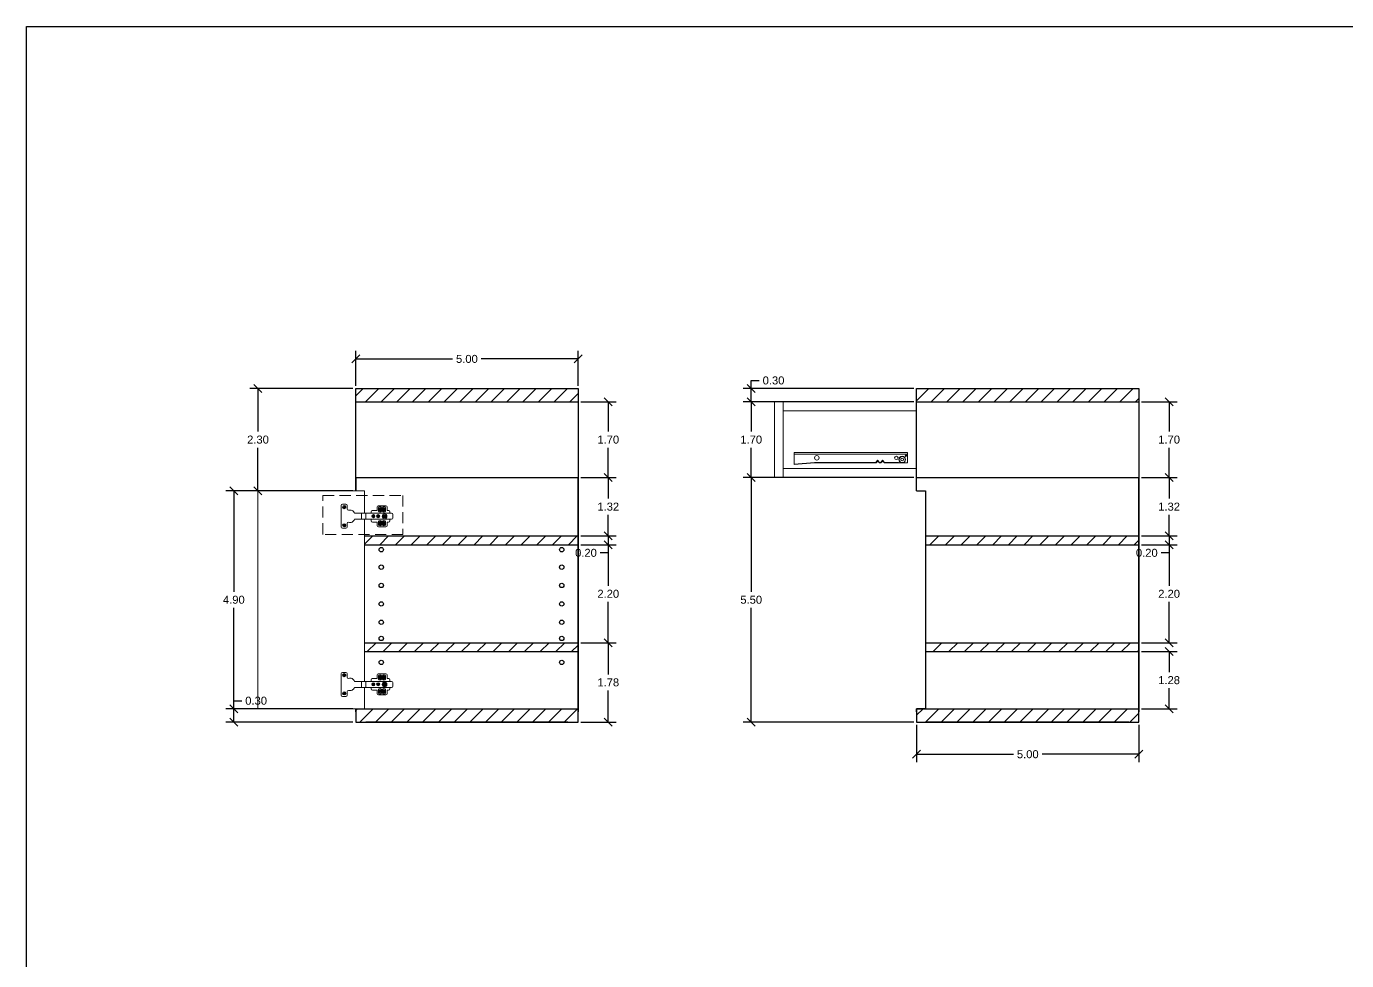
# Model space of a CAD drawing. Header units: centimetres. Extents: x -239 to 1959, y -161 to 626.
# Drawn here: x 239.75 to 269.45, y 604.99 to 625.99 of the extents above; entities that cross this region are included whole.
import ezdxf

# ---------------------------------------------------------------- set-up
doc = ezdxf.new("R2010")
doc.units = ezdxf.units.CM
doc.header["$MEASUREMENT"] = 0
doc.linetypes.add('HIDDEN', pattern=[0.375, 0.25, -0.125])
for name, color, linetype, lineweight in [('dettagli', 4, 'Continuous', 13), ('linee prospetti', 1, 'Continuous', 18), ('linee sezioni', 3, 'Continuous', 25), ('quote', 7, 'Continuous', 5), ('trame', 6, 'Continuous', 9)]:
    doc.layers.add(name, color=color, linetype=linetype, lineweight=lineweight)
doc.styles.get("Standard").update_dxf_attribs({"font": 'Arial.ttf'})
doc.dimstyles.new('quote', dxfattribs={"dimtxt": 0.18, "dimasz": 0.18, "dimexe": 0.18, "dimexo": 0.0625, "dimgap": 0.09, "dimtad": 0, "dimtih": 1, "dimtoh": 1, "dimzin": 0, "dimdsep": 46, "dimtxsty": 'Standard', "dimblk": 'OBLIQUE', "dimblk1": 'OBLIQUE', "dimblk2": 'OBLIQUE', "dimcen": 0.09, "dimadec": 0, "dimazin": 0, "dimtfac": 1, "dimtofl": 0, "dimtmove": 0, "dimatfit": 3, "dimldrblk": 'OBLIQUE', "dimfxl": 1, "dimtolj": 1, "dimtzin": 0, "dimarcsym": 0})
doc.dimstyles.get("Standard").update_dxf_attribs({"dimtxt": 0.18, "dimasz": 0.18, "dimexe": 0.18, "dimexo": 0.0625, "dimgap": 0.09, "dimtad": 0, "dimtih": 1, "dimtoh": 1, "dimdec": 4, "dimzin": 0, "dimdsep": 46, "dimtxsty": 'Standard', "dimcen": 0.09, "dimadec": 0, "dimazin": 0, "dimtfac": 1, "dimtdec": 4, "dimtofl": 0, "dimtmove": 0, "dimatfit": 3, "dimfxl": 1, "dimtolj": 1, "dimtzin": 0, "dimarcsym": 0})

# ---------------------------------------------------------------- blocks, each defined once
blk = doc.blocks.new('_Oblique')
at = {"color": 0, "linetype": 'ByBlock', "lineweight": -2}
blk.add_line((-0.5, -0.5), (0.5, 0.5), dxfattribs=at)
blk = doc.blocks.new('*D546')
at = {"color": 0, "lineweight": -2, "transparency": 16777216}
for p, q in [((244.901, 615.553), (244.24, 615.553)), ((244.42, 615.553), (244.42, 613.284)), ((244.42, 610.653), (244.42, 612.922)), ((244.901, 610.653), (244.24, 610.653))]:
    blk.add_line(p, q, dxfattribs=at)
at = {"layer": 'Defpoints', "color": 0, "transparency": 16777216}
for p in [(244.42, 615.553), (244.964, 615.553), (244.964, 610.653)]:
    blk.add_point(p, dxfattribs=at)
at = {"color": 0, "lineweight": -2, "transparency": 16777216, "xscale": 0.18, "yscale": 0.18, "zscale": 0.18}
for p, rotation in [((244.42, 615.553), 90), ((244.42, 610.653), 270)]:
    blk.add_blockref('_Oblique', p, dxfattribs=dict(at, rotation=rotation))
at = {"color": 0, "transparency": 16777216, "insert": (244.42, 613.103), "char_height": 0.18, "attachment_point": 5}
blk.add_mtext('\\A1;4.90', dxfattribs=at)
blk = doc.blocks.new('*D547')
at = {"color": 0, "lineweight": -2, "transparency": 16777216}
for p, q in [((247.101, 617.853), (244.784, 617.853)), ((244.964, 617.853), (244.964, 616.884)), ((244.964, 615.553), (244.964, 616.522)), ((247.101, 615.553), (244.784, 615.553))]:
    blk.add_line(p, q, dxfattribs=at)
at = {"layer": 'Defpoints', "color": 0, "transparency": 16777216}
for p in [(244.964, 617.853), (247.164, 617.853), (247.164, 615.553)]:
    blk.add_point(p, dxfattribs=at)
at = {"color": 0, "lineweight": -2, "transparency": 16777216, "xscale": 0.18, "yscale": 0.18, "zscale": 0.18}
for p, rotation in [((244.964, 617.853), 90), ((244.964, 615.553), 270)]:
    blk.add_blockref('_Oblique', p, dxfattribs=dict(at, rotation=rotation))
at = {"color": 0, "transparency": 16777216, "insert": (244.964, 616.703), "char_height": 0.18, "attachment_point": 5}
blk.add_mtext('\\A1;2.30', dxfattribs=at)
blk = doc.blocks.new('*D548')
at = {"color": 0, "lineweight": -2, "transparency": 16777216}
for p, q in [((247.101, 610.653), (244.24, 610.653)), ((244.42, 610.653), (244.42, 610.833)), ((244.42, 610.833), (244.6, 610.833)), ((244.42, 610.353), (244.42, 610.653)), ((247.101, 610.353), (244.24, 610.353))]:
    blk.add_line(p, q, dxfattribs=at)
at = {"layer": 'Defpoints', "color": 0, "transparency": 16777216}
for p in [(244.42, 610.653), (247.164, 610.653), (247.164, 610.353)]:
    blk.add_point(p, dxfattribs=at)
at = {"color": 0, "lineweight": -2, "transparency": 16777216, "xscale": 0.18, "yscale": 0.18, "zscale": 0.18}
for p, rotation in [((244.42, 610.653), 90), ((244.42, 610.353), 270)]:
    blk.add_blockref('_Oblique', p, dxfattribs=dict(at, rotation=rotation))
at = {"color": 0, "transparency": 16777216, "insert": (244.922, 610.833), "char_height": 0.18, "attachment_point": 5}
blk.add_mtext('\\A1;0.30', dxfattribs=at)
blk = doc.blocks.new('*D549')
at = {"color": 0, "lineweight": -2, "transparency": 16777216}
for p, q in [((247.164, 617.916), (247.164, 618.697)), ((252.164, 617.916), (252.164, 618.697)), ((247.164, 618.517), (249.341, 618.517)), ((252.164, 618.517), (249.986, 618.517))]:
    blk.add_line(p, q, dxfattribs=at)
at = {"layer": 'Defpoints', "color": 0, "transparency": 16777216}
for p in [(252.164, 618.517), (247.164, 617.853), (252.164, 617.853)]:
    blk.add_point(p, dxfattribs=at)
at = {"color": 0, "lineweight": -2, "transparency": 16777216, "xscale": 0.18, "yscale": 0.18, "zscale": 0.18, "rotation": 180}
blk.add_blockref('_Oblique', (247.164, 618.517), dxfattribs=at)
at = {"color": 0, "lineweight": -2, "transparency": 16777216, "xscale": 0.18, "yscale": 0.18, "zscale": 0.18}
blk.add_blockref('_Oblique', (252.164, 618.517), dxfattribs=at)
at = {"color": 0, "transparency": 16777216, "insert": (249.664, 618.517), "char_height": 0.18, "attachment_point": 5}
blk.add_mtext('\\A1;5.00', dxfattribs=at)
blk = doc.blocks.new('*D550')
at = {"color": 0, "lineweight": -2, "transparency": 16777216}
for p, q in [((252.226, 617.553), (253.024, 617.553)), ((252.844, 617.553), (252.844, 616.884)), ((252.844, 615.853), (252.844, 616.522)), ((252.226, 615.853), (253.024, 615.853))]:
    blk.add_line(p, q, dxfattribs=at)
at = {"layer": 'Defpoints', "color": 0, "transparency": 16777216}
for p in [(252.164, 617.553), (252.164, 615.853), (252.844, 615.853)]:
    blk.add_point(p, dxfattribs=at)
at = {"color": 0, "lineweight": -2, "transparency": 16777216, "xscale": 0.18, "yscale": 0.18, "zscale": 0.18}
for p, rotation in [((252.844, 617.553), 90), ((252.844, 615.853), 270)]:
    blk.add_blockref('_Oblique', p, dxfattribs=dict(at, rotation=rotation))
at = {"color": 0, "transparency": 16777216, "insert": (252.844, 616.703), "char_height": 0.18, "attachment_point": 5}
blk.add_mtext('\\A1;1.70', dxfattribs=at)
blk = doc.blocks.new('*D555')
at = {"color": 0, "lineweight": -2, "transparency": 16777216}
for p, q in [((264.843, 617.553), (265.641, 617.553)), ((265.461, 617.553), (265.461, 616.884)), ((265.461, 615.853), (265.461, 616.522)), ((264.843, 615.853), (265.641, 615.853))]:
    blk.add_line(p, q, dxfattribs=at)
at = {"layer": 'Defpoints', "color": 0, "transparency": 16777216}
for p in [(264.781, 617.553), (264.781, 615.853), (265.461, 615.853)]:
    blk.add_point(p, dxfattribs=at)
at = {"color": 0, "lineweight": -2, "transparency": 16777216, "xscale": 0.18, "yscale": 0.18, "zscale": 0.18}
for p, rotation in [((265.461, 617.553), 90), ((265.461, 615.853), 270)]:
    blk.add_blockref('_Oblique', p, dxfattribs=dict(at, rotation=rotation))
at = {"color": 0, "transparency": 16777216, "insert": (265.461, 616.703), "char_height": 0.18, "attachment_point": 5}
blk.add_mtext('\\A1;1.70', dxfattribs=at)
blk = doc.blocks.new('*D558')
at = {"color": 0, "lineweight": -2, "transparency": 16777216}
for p, q in [((264.843, 614.538), (265.641, 614.538)), ((265.461, 614.538), (265.461, 614.338)), ((264.843, 614.338), (265.641, 614.338)), ((265.461, 614.338), (265.461, 614.158)), ((265.461, 614.158), (265.281, 614.158))]:
    blk.add_line(p, q, dxfattribs=at)
at = {"layer": 'Defpoints', "color": 0, "transparency": 16777216}
for p in [(264.781, 614.538), (264.781, 614.338), (265.461, 614.338)]:
    blk.add_point(p, dxfattribs=at)
at = {"color": 0, "lineweight": -2, "transparency": 16777216, "xscale": 0.18, "yscale": 0.18, "zscale": 0.18}
for p, rotation in [((265.461, 614.538), 90), ((265.461, 614.338), 270)]:
    blk.add_blockref('_Oblique', p, dxfattribs=dict(at, rotation=rotation))
at = {"color": 0, "transparency": 16777216, "insert": (264.959, 614.158), "char_height": 0.18, "attachment_point": 5}
blk.add_mtext('\\A1;0.20', dxfattribs=at)
blk = doc.blocks.new('*D560')
at = {"color": 0, "lineweight": -2, "transparency": 16777216}
for p, q in [((259.781, 610.291), (259.781, 609.45)), ((264.781, 610.291), (264.781, 609.45)), ((259.781, 609.63), (261.959, 609.63)), ((264.781, 609.63), (262.603, 609.63))]:
    blk.add_line(p, q, dxfattribs=at)
at = {"layer": 'Defpoints', "color": 0, "transparency": 16777216}
for p in [(259.781, 610.353), (264.781, 610.353), (264.781, 609.63)]:
    blk.add_point(p, dxfattribs=at)
at = {"color": 0, "lineweight": -2, "transparency": 16777216, "xscale": 0.18, "yscale": 0.18, "zscale": 0.18, "rotation": 180}
blk.add_blockref('_Oblique', (259.781, 609.63), dxfattribs=at)
at = {"color": 0, "lineweight": -2, "transparency": 16777216, "xscale": 0.18, "yscale": 0.18, "zscale": 0.18}
blk.add_blockref('_Oblique', (264.781, 609.63), dxfattribs=at)
at = {"color": 0, "transparency": 16777216, "insert": (262.281, 609.63), "char_height": 0.18, "attachment_point": 5}
blk.add_mtext('\\A1;5.00', dxfattribs=at)
blk = doc.blocks.new('*D561')
at = {"color": 0, "lineweight": -2, "transparency": 16777216}
for p, q in [((259.718, 615.853), (255.88, 615.853)), ((256.06, 615.853), (256.06, 613.284)), ((256.06, 610.353), (256.06, 612.922)), ((259.718, 610.353), (255.88, 610.353))]:
    blk.add_line(p, q, dxfattribs=at)
at = {"layer": 'Defpoints', "color": 0, "transparency": 16777216}
for p in [(256.06, 615.853), (259.781, 615.853), (259.781, 610.353)]:
    blk.add_point(p, dxfattribs=at)
at = {"color": 0, "lineweight": -2, "transparency": 16777216, "xscale": 0.18, "yscale": 0.18, "zscale": 0.18}
for p, rotation in [((256.06, 615.853), 90), ((256.06, 610.353), 270)]:
    blk.add_blockref('_Oblique', p, dxfattribs=dict(at, rotation=rotation))
at = {"color": 0, "transparency": 16777216, "insert": (256.06, 613.103), "char_height": 0.18, "attachment_point": 5}
blk.add_mtext('\\A1;5.50', dxfattribs=at)
blk = doc.blocks.new('*D562')
at = {"color": 0, "lineweight": -2, "transparency": 16777216}
for p, q in [((256.518, 617.553), (255.88, 617.553)), ((256.06, 617.553), (256.06, 616.884)), ((256.06, 615.853), (256.06, 616.522)), ((256.518, 615.853), (255.88, 615.853))]:
    blk.add_line(p, q, dxfattribs=at)
at = {"layer": 'Defpoints', "color": 0, "transparency": 16777216}
for p in [(256.06, 617.553), (256.581, 617.553), (256.581, 615.853)]:
    blk.add_point(p, dxfattribs=at)
at = {"color": 0, "lineweight": -2, "transparency": 16777216, "xscale": 0.18, "yscale": 0.18, "zscale": 0.18}
for p, rotation in [((256.06, 617.553), 90), ((256.06, 615.853), 270)]:
    blk.add_blockref('_Oblique', p, dxfattribs=dict(at, rotation=rotation))
at = {"color": 0, "transparency": 16777216, "insert": (256.06, 616.703), "char_height": 0.18, "attachment_point": 5}
blk.add_mtext('\\A1;1.70', dxfattribs=at)
blk = doc.blocks.new('*D563')
at = {"color": 0, "lineweight": -2, "transparency": 16777216}
for p, q in [((259.718, 617.853), (255.88, 617.853)), ((256.06, 617.853), (256.06, 618.033)), ((256.06, 618.033), (256.24, 618.033)), ((256.06, 617.553), (256.06, 617.853)), ((259.718, 617.553), (255.88, 617.553))]:
    blk.add_line(p, q, dxfattribs=at)
at = {"layer": 'Defpoints', "color": 0, "transparency": 16777216}
for p in [(256.06, 617.853), (259.781, 617.853), (259.781, 617.553)]:
    blk.add_point(p, dxfattribs=at)
at = {"color": 0, "lineweight": -2, "transparency": 16777216, "xscale": 0.18, "yscale": 0.18, "zscale": 0.18}
for p, rotation in [((256.06, 617.853), 90), ((256.06, 617.553), 270)]:
    blk.add_blockref('_Oblique', p, dxfattribs=dict(at, rotation=rotation))
at = {"color": 0, "transparency": 16777216, "insert": (256.562, 618.033), "char_height": 0.18, "attachment_point": 5}
blk.add_mtext('\\A1;0.30', dxfattribs=at)
blk = doc.blocks.new('*D647')
at = {"layer": 'Defpoints', "color": 0, "transparency": 16777216}
for p in [(264.781, 615.853), (264.781, 614.538), (265.461, 614.538)]:
    blk.add_point(p, dxfattribs=at)
at = {"layer": 'quote', "color": 0, "lineweight": -2, "transparency": 16777216}
for p, q in [((264.843, 615.853), (265.641, 615.853)), ((265.461, 615.853), (265.461, 615.377)), ((265.461, 614.538), (265.461, 615.014)), ((264.843, 614.538), (265.641, 614.538))]:
    blk.add_line(p, q, dxfattribs=at)
at = {"layer": 'quote', "color": 0, "lineweight": -2, "transparency": 16777216, "xscale": 0.18, "yscale": 0.18, "zscale": 0.18}
for p, rotation in [((265.461, 615.853), 90), ((265.461, 614.538), 270)]:
    blk.add_blockref('_Oblique', p, dxfattribs=dict(at, rotation=rotation))
at = {"layer": 'quote', "color": 0, "transparency": 16777216, "insert": (265.461, 615.196), "char_height": 0.18, "attachment_point": 5}
blk.add_mtext('\\A1;1.32', dxfattribs=at)
blk = doc.blocks.new('*D648')
at = {"layer": 'Defpoints', "color": 0, "transparency": 16777216}
for p in [(264.781, 614.338), (264.781, 612.137), (265.461, 612.137)]:
    blk.add_point(p, dxfattribs=at)
at = {"layer": 'quote', "color": 0, "lineweight": -2, "transparency": 16777216}
for p, q in [((264.843, 614.338), (265.641, 614.338)), ((265.461, 614.338), (265.461, 613.419)), ((265.461, 612.137), (265.461, 613.056)), ((264.843, 612.137), (265.641, 612.137))]:
    blk.add_line(p, q, dxfattribs=at)
at = {"layer": 'quote', "color": 0, "lineweight": -2, "transparency": 16777216, "xscale": 0.18, "yscale": 0.18, "zscale": 0.18}
for p, rotation in [((265.461, 614.338), 90), ((265.461, 612.137), 270)]:
    blk.add_blockref('_Oblique', p, dxfattribs=dict(at, rotation=rotation))
at = {"layer": 'quote', "color": 0, "transparency": 16777216, "insert": (265.461, 613.237), "char_height": 0.18, "attachment_point": 5}
blk.add_mtext('\\A1;2.20', dxfattribs=at)
blk = doc.blocks.new('*D649')
at = {"layer": 'Defpoints', "color": 0, "transparency": 16777216}
for p in [(264.781, 611.937), (264.781, 610.653), (265.461, 610.653)]:
    blk.add_point(p, dxfattribs=at)
at = {"layer": 'quote', "color": 0, "lineweight": -2, "transparency": 16777216}
for p, q in [((264.843, 611.937), (265.641, 611.937)), ((265.461, 611.937), (265.461, 611.476)), ((265.461, 610.653), (265.461, 611.114)), ((264.843, 610.653), (265.641, 610.653))]:
    blk.add_line(p, q, dxfattribs=at)
at = {"layer": 'quote', "color": 0, "lineweight": -2, "transparency": 16777216, "xscale": 0.18, "yscale": 0.18, "zscale": 0.18}
for p, rotation in [((265.461, 611.937), 90), ((265.461, 610.653), 270)]:
    blk.add_blockref('_Oblique', p, dxfattribs=dict(at, rotation=rotation))
at = {"layer": 'quote', "color": 0, "transparency": 16777216, "insert": (265.461, 611.295), "char_height": 0.18, "attachment_point": 5}
blk.add_mtext('\\A1;1.28', dxfattribs=at)
blk = doc.blocks.new('*D650')
at = {"layer": 'Defpoints', "color": 0, "transparency": 16777216}
for p in [(252.164, 615.853), (252.164, 614.538), (252.844, 614.538)]:
    blk.add_point(p, dxfattribs=at)
at = {"layer": 'quote', "color": 0, "lineweight": -2, "transparency": 16777216}
for p, q in [((252.226, 615.853), (253.024, 615.853)), ((252.844, 615.853), (252.844, 615.377)), ((252.844, 614.538), (252.844, 615.014)), ((252.226, 614.538), (253.024, 614.538))]:
    blk.add_line(p, q, dxfattribs=at)
at = {"layer": 'quote', "color": 0, "lineweight": -2, "transparency": 16777216, "xscale": 0.18, "yscale": 0.18, "zscale": 0.18}
for p, rotation in [((252.844, 615.853), 90), ((252.844, 614.538), 270)]:
    blk.add_blockref('_Oblique', p, dxfattribs=dict(at, rotation=rotation))
at = {"layer": 'quote', "color": 0, "transparency": 16777216, "insert": (252.844, 615.196), "char_height": 0.18, "attachment_point": 5}
blk.add_mtext('\\A1;1.32', dxfattribs=at)
blk = doc.blocks.new('*D651')
at = {"layer": 'Defpoints', "color": 0, "transparency": 16777216}
for p in [(252.164, 614.538), (252.164, 614.338), (252.844, 614.338)]:
    blk.add_point(p, dxfattribs=at)
at = {"layer": 'quote', "color": 0, "lineweight": -2, "transparency": 16777216}
for p, q in [((252.226, 614.538), (253.024, 614.538)), ((252.844, 614.538), (252.844, 614.338)), ((252.226, 614.338), (253.024, 614.338)), ((252.844, 614.338), (252.844, 614.158)), ((252.844, 614.158), (252.664, 614.158))]:
    blk.add_line(p, q, dxfattribs=at)
at = {"layer": 'quote', "color": 0, "lineweight": -2, "transparency": 16777216, "xscale": 0.18, "yscale": 0.18, "zscale": 0.18}
for p, rotation in [((252.844, 614.538), 90), ((252.844, 614.338), 270)]:
    blk.add_blockref('_Oblique', p, dxfattribs=dict(at, rotation=rotation))
at = {"layer": 'quote', "color": 0, "transparency": 16777216, "insert": (252.342, 614.158), "char_height": 0.18, "attachment_point": 5}
blk.add_mtext('\\A1;0.20', dxfattribs=at)
blk = doc.blocks.new('*D652')
at = {"layer": 'Defpoints', "color": 0, "transparency": 16777216}
for p in [(252.164, 614.338), (252.164, 612.137), (252.844, 612.137)]:
    blk.add_point(p, dxfattribs=at)
at = {"layer": 'quote', "color": 0, "lineweight": -2, "transparency": 16777216}
for p, q in [((252.226, 614.338), (253.024, 614.338)), ((252.844, 614.338), (252.844, 613.419)), ((252.844, 612.137), (252.844, 613.056)), ((252.226, 612.137), (253.024, 612.137))]:
    blk.add_line(p, q, dxfattribs=at)
at = {"layer": 'quote', "color": 0, "lineweight": -2, "transparency": 16777216, "xscale": 0.18, "yscale": 0.18, "zscale": 0.18}
for p, rotation in [((252.844, 614.338), 90), ((252.844, 612.137), 270)]:
    blk.add_blockref('_Oblique', p, dxfattribs=dict(at, rotation=rotation))
at = {"layer": 'quote', "color": 0, "transparency": 16777216, "insert": (252.844, 613.237), "char_height": 0.18, "attachment_point": 5}
blk.add_mtext('\\A1;2.20', dxfattribs=at)
blk = doc.blocks.new('*D653')
at = {"layer": 'Defpoints', "color": 0, "transparency": 16777216}
for p in [(252.164, 612.137), (252.164, 610.353), (252.844, 610.353)]:
    blk.add_point(p, dxfattribs=at)
at = {"layer": 'quote', "color": 0, "lineweight": -2, "transparency": 16777216}
for p, q in [((252.226, 612.137), (253.024, 612.137)), ((252.844, 612.137), (252.844, 611.426)), ((252.844, 610.353), (252.844, 611.064)), ((252.226, 610.353), (253.024, 610.353))]:
    blk.add_line(p, q, dxfattribs=at)
at = {"layer": 'quote', "color": 0, "lineweight": -2, "transparency": 16777216, "xscale": 0.18, "yscale": 0.18, "zscale": 0.18}
for p, rotation in [((252.844, 612.137), 90), ((252.844, 610.353), 270)]:
    blk.add_blockref('_Oblique', p, dxfattribs=dict(at, rotation=rotation))
at = {"layer": 'quote', "color": 0, "transparency": 16777216, "insert": (252.844, 611.245), "char_height": 0.18, "attachment_point": 5}
blk.add_mtext('\\A1;1.78', dxfattribs=at)

msp = doc.modelspace()

# ---------------------------------------------------------------- hatches: boundary and pattern name
at = {"layer": 'trame'}
h = msp.add_hatch(dxfattribs=at)
h.set_pattern_fill('ANSI31', color=256, scale=2)
h.paths.add_polyline_path([(252.1635, 617.85322), (247.1635, 617.85322), (247.1635, 617.55322), (252.1635, 617.55322)])
h.paths.add_polyline_path([(252.1635, 610.65322), (247.1635, 610.65322), (247.1635, 610.58159), (247.1635, 610.35322), (252.1635, 610.35322)])
h.paths.add_polyline_path([(252.1635, 612.13673), (247.3635, 612.13673), (247.3635, 611.93673), (252.1635, 611.93673)])
h.paths.add_polyline_path([(252.1635, 614.53804), (247.3635, 614.53804), (247.3635, 614.33804), (252.1635, 614.33804)])
h = msp.add_hatch(dxfattribs=at)
h.set_pattern_fill('ANSI31', color=256, scale=2)
h.paths.add_polyline_path([(264.78071, 617.85322), (259.78071, 617.85322), (259.78071, 617.55322), (264.78071, 617.55322)])
h.paths.add_polyline_path([(264.78071, 614.53804), (259.98071, 614.53804), (259.98071, 614.33804), (264.78071, 614.33804)])
h.paths.add_polyline_path([(264.78071, 612.13673), (259.98071, 612.13673), (259.98071, 611.93673), (264.78071, 611.93673)])
h.paths.add_polyline_path([(264.78071, 610.65322), (259.78071, 610.65322), (259.78071, 610.58159), (259.78071, 610.35322), (264.78071, 610.35322)])

# ---------------------------------------------------------------- linework, layer by layer
at = {"color": 3}
msp.add_lwpolyline([(239.75398, 583.9922), (239.75398, 625.9922), (299.15398, 625.9922), (299.15398, 583.9922), (239.75398, 583.9922)], dxfattribs=at)
at = {"color": 0, "linetype": 'HIDDEN', "lineweight": 5}
msp.add_lwpolyline([(246.42447, 615.45044), (248.2245, 615.45044), (248.2245, 614.57416), (246.42447, 614.57416), (246.42447, 615.45044)], dxfattribs=at)
for points in [[(247.1635, 610.58159), (247.1635, 610.65322)], [(259.78071, 610.58159), (259.78071, 610.65322)], [(251.93496, 610.35322), (247.39205, 610.35322)], [(264.55217, 610.35322), (260.00925, 610.35322)]]:
    msp.add_lwpolyline(points)
at = {"layer": 'dettagli'}
for p, q in [((257.02722, 616.37741), (259.5773, 616.37741)), ((247.6782, 615.17108), (247.6782, 615.09784)), ((247.7412, 615.17108), (247.7412, 615.09784)), ((247.7658, 615.17108), (247.7658, 615.09784)), ((247.8288, 615.17108), (247.8288, 615.09784)), ((247.13658, 615.04759), (247.93236, 615.04759)), ((247.13658, 614.91259), (247.93236, 614.91259)), ((247.28978, 614.91259), (247.28978, 615.04759)), ((247.39122, 614.91259), (247.39122, 615.04759)), ((247.6782, 614.8626), (247.6782, 614.78936)), ((247.7412, 614.8626), (247.7412, 614.78936)), ((247.7658, 614.8626), (247.7658, 614.78936)), ((247.8288, 614.8626), (247.8288, 614.78936)), ((247.13658, 611.269), (247.93236, 611.269)), ((247.28978, 611.134), (247.28978, 611.269)), ((247.39122, 611.134), (247.39122, 611.269)), ((247.6782, 611.39249), (247.6782, 611.31924)), ((247.7412, 611.39249), (247.7412, 611.31924)), ((247.7658, 611.39249), (247.7658, 611.31924)), ((247.8288, 611.39249), (247.8288, 611.31924)), ((247.13658, 611.134), (247.93236, 611.134)), ((247.6782, 611.08401), (247.6782, 611.01077)), ((247.7412, 611.08401), (247.7412, 611.01077)), ((247.7658, 611.08401), (247.7658, 611.01077)), ((247.8288, 611.08401), (247.8288, 611.01077))]:
    msp.add_line(p, q, dxfattribs=at)
for points in [[(257.02722, 616.1433), (257.02722, 616.41195), (259.5773, 616.41195)], [(259.5773, 616.41195), (259.5773, 616.18138), (259.37516, 616.18138)], [(258.85975, 616.19138), (257.48392, 616.19138), (257.02722, 616.15191)], [(257.02722, 616.1433), (257.48392, 616.18138), (258.86779, 616.18138)], [(259.06063, 616.19138), (259.0159, 616.23793), (258.97226, 616.19138), (258.9492, 616.19138), (258.90442, 616.23793), (258.85975, 616.19138)], [(258.86779, 616.18138), (258.90442, 616.22072), (258.94443, 616.18138)], [(258.94443, 616.18138), (258.97952, 616.18138)], [(258.97226, 616.19138), (258.9492, 616.19138)], [(258.97952, 616.18138), (259.01615, 616.22072), (259.05615, 616.18138)], [(259.05615, 616.18138), (259.37516, 616.18138), (259.37516, 616.19138)], [(259.37516, 616.19138), (259.06063, 616.19138)], [(246.83436, 615.22309), (246.83436, 614.73709)], [(246.94233, 615.25009), (246.86139, 615.25009)], [(246.86772, 615.18338), (246.89921, 615.18338), (246.89921, 615.15146)], [(246.89921, 615.22295), (246.89921, 615.19238), (246.86789, 615.19238)], [(246.93914, 615.19238), (246.90821, 615.19238), (246.90821, 615.2229)], [(246.90821, 615.15151), (246.90821, 615.18338), (246.93931, 615.18338)], [(246.96936, 615.1423), (246.96936, 615.22309)], [(247.53592, 615.11059), (247.64436, 615.11059), (247.64436, 615.19162)], [(247.67084, 615.21859), (247.84241, 615.21859)], [(247.67369, 615.12889), (247.70518, 615.12889), (247.70518, 615.09698)], [(247.70518, 615.16846), (247.70518, 615.13789), (247.67386, 615.13789)], [(247.74511, 615.13789), (247.71418, 615.13789), (247.71418, 615.16841)], [(247.71418, 615.09703), (247.71418, 615.12889), (247.74528, 615.12889)], [(247.7622, 615.12889), (247.79369, 615.12889), (247.79369, 615.09698)], [(247.79369, 615.16846), (247.79369, 615.13789), (247.76237, 615.13789)], [(247.83362, 615.13789), (247.80269, 615.13789), (247.80269, 615.16841)], [(247.80269, 615.09703), (247.80269, 615.12889), (247.83379, 615.12889)], [(247.86936, 615.19293), (247.86936, 615.11059), (247.90542, 615.11059)], [(246.89921, 614.81346), (246.89921, 614.78289), (246.86789, 614.78289)], [(246.93914, 614.78289), (246.90821, 614.78289), (246.90821, 614.81341)], [(246.96936, 614.73709), (246.96941, 614.81809)], [(247.50936, 615.04759), (247.50936, 615.08362)], [(247.50936, 614.91259), (247.50936, 614.87689)], [(247.52436, 614.97805), (247.55586, 614.97805), (247.55586, 614.94614)], [(247.55586, 615.01763), (247.55586, 614.98705), (247.52453, 614.98705)], [(247.53741, 614.84959), (247.64436, 614.84959), (247.64436, 614.76883)], [(247.59579, 614.98705), (247.56486, 614.98705), (247.56486, 615.01758)], [(247.56486, 614.94619), (247.56486, 614.97805), (247.59596, 614.97805)], [(247.63243, 614.97805), (247.66392, 614.97805), (247.66392, 614.94614)], [(247.66392, 615.01763), (247.66392, 614.98705), (247.6326, 614.98705)], [(247.70385, 614.98705), (247.67292, 614.98705), (247.67292, 615.01758)], [(247.67292, 614.94619), (247.67292, 614.97805), (247.70402, 614.97805)], [(247.67493, 614.82071), (247.70642, 614.82071), (247.70642, 614.78879)], [(247.70642, 614.86028), (247.70642, 614.82971), (247.6751, 614.82971)], [(247.74635, 614.82971), (247.71542, 614.82971), (247.71542, 614.86023)], [(247.71542, 614.78884), (247.71542, 614.82071), (247.74652, 614.82071)], [(247.7622, 614.82071), (247.79369, 614.82071), (247.79369, 614.78879)], [(247.79369, 614.86028), (247.79369, 614.82971), (247.76237, 614.82971)], [(247.77686, 614.9743), (247.80835, 614.9743), (247.80835, 614.94239)], [(247.80835, 615.01387), (247.80835, 614.9833), (247.77703, 614.9833)], [(247.83362, 614.82971), (247.80269, 614.82971), (247.80269, 614.86023)], [(247.80269, 614.78884), (247.80269, 614.82071), (247.83379, 614.82071)], [(247.84828, 614.9833), (247.81735, 614.9833), (247.81735, 615.01383)], [(247.81735, 614.94244), (247.81735, 614.9743), (247.84845, 614.9743)], [(247.86936, 614.76858), (247.86936, 614.84959), (247.90326, 614.84959)], [(247.93236, 615.08504), (247.93236, 615.04759), (247.96835, 615.04759)], [(247.96849, 614.91259), (247.93236, 614.91259), (247.93236, 614.87671)], [(247.99536, 615.02109), (247.99536, 614.93743)], [(246.86139, 614.71009), (246.94233, 614.71009)], [(246.86772, 614.77389), (246.89921, 614.77389), (246.89921, 614.74198)], [(246.90821, 614.74203), (246.90821, 614.77389), (246.93931, 614.77389)], [(247.67218, 614.74159), (247.84264, 614.74159)], [(246.83436, 611.4445), (246.83436, 610.9585)], [(246.94233, 611.4715), (246.86139, 611.4715)], [(246.86772, 611.40478), (246.89921, 611.40478), (246.89921, 611.37287)], [(246.89921, 611.44435), (246.89921, 611.41378), (246.86789, 611.41378)], [(246.93914, 611.41378), (246.90821, 611.41378), (246.90821, 611.4443)], [(246.90821, 611.37292), (246.90821, 611.40478), (246.93931, 611.40478)], [(246.96936, 611.3637), (246.96936, 611.4445)], [(247.50936, 611.269), (247.50936, 611.30502)], [(247.55586, 611.23903), (247.55586, 611.20846), (247.52453, 611.20846)], [(247.53592, 611.332), (247.64436, 611.332), (247.64436, 611.41303)], [(247.59579, 611.20846), (247.56486, 611.20846), (247.56486, 611.23898)], [(247.66392, 611.23903), (247.66392, 611.20846), (247.6326, 611.20846)], [(247.67084, 611.44), (247.84241, 611.44)], [(247.70385, 611.20846), (247.67292, 611.20846), (247.67292, 611.23898)], [(247.67369, 611.3503), (247.70518, 611.3503), (247.70518, 611.31838)], [(247.70518, 611.38987), (247.70518, 611.3593), (247.67386, 611.3593)], [(247.74511, 611.3593), (247.71418, 611.3593), (247.71418, 611.38982)], [(247.71418, 611.31843), (247.71418, 611.3503), (247.74528, 611.3503)], [(247.7622, 611.3503), (247.79369, 611.3503), (247.79369, 611.31838)], [(247.79369, 611.38987), (247.79369, 611.3593), (247.76237, 611.3593)], [(247.80835, 611.23528), (247.80835, 611.20471), (247.77703, 611.20471)], [(247.83362, 611.3593), (247.80269, 611.3593), (247.80269, 611.38982)], [(247.80269, 611.31843), (247.80269, 611.3503), (247.83379, 611.3503)], [(247.84828, 611.20471), (247.81735, 611.20471), (247.81735, 611.23523)], [(247.86936, 611.41434), (247.86936, 611.332), (247.90542, 611.332)], [(247.93236, 611.30644), (247.93236, 611.269), (247.96835, 611.269)], [(247.99536, 611.2425), (247.99536, 611.15883)], [(246.86139, 610.9315), (246.94233, 610.9315)], [(246.86772, 610.9953), (246.89921, 610.9953), (246.89921, 610.96339)], [(246.89921, 611.03487), (246.89921, 611.0043), (246.86789, 611.0043)], [(246.93914, 611.0043), (246.90821, 611.0043), (246.90821, 611.03482)], [(246.90821, 610.96344), (246.90821, 610.9953), (246.93931, 610.9953)], [(246.96936, 610.9585), (246.96941, 611.0395)], [(247.50936, 611.134), (247.50936, 611.0983)], [(247.52436, 611.19946), (247.55586, 611.19946), (247.55586, 611.16755)], [(247.53741, 611.071), (247.64436, 611.071), (247.64436, 610.99023)], [(247.56486, 611.1676), (247.56486, 611.19946), (247.59596, 611.19946)], [(247.63243, 611.19946), (247.66392, 611.19946), (247.66392, 611.16755)], [(247.67218, 610.963), (247.84264, 610.963)], [(247.67292, 611.1676), (247.67292, 611.19946), (247.70402, 611.19946)], [(247.67493, 611.04211), (247.70642, 611.04211), (247.70642, 611.0102)], [(247.70642, 611.08168), (247.70642, 611.05111), (247.6751, 611.05111)], [(247.74635, 611.05111), (247.71542, 611.05111), (247.71542, 611.08163)], [(247.71542, 611.01025), (247.71542, 611.04211), (247.74652, 611.04211)], [(247.7622, 611.04211), (247.79369, 611.04211), (247.79369, 611.0102)], [(247.79369, 611.08168), (247.79369, 611.05111), (247.76237, 611.05111)], [(247.77686, 611.19571), (247.80835, 611.19571), (247.80835, 611.1638)], [(247.83362, 611.05111), (247.80269, 611.05111), (247.80269, 611.08163)], [(247.80269, 611.01025), (247.80269, 611.04211), (247.83379, 611.04211)], [(247.81735, 611.16385), (247.81735, 611.19571), (247.84845, 611.19571)], [(247.86936, 610.98999), (247.86936, 611.071), (247.90326, 611.071)], [(247.96849, 611.134), (247.93236, 611.134), (247.93236, 611.09811)]]:
    msp.add_lwpolyline(points, dxfattribs=at)
for centre, radius in [((257.53652, 616.29327), 0.05), ((259.32528, 616.2912), 0.03831), ((259.45681, 616.255), 0.07494), ((259.45681, 616.255), 0.06851), ((259.45681, 616.255), 0.02949), ((259.5396, 616.34113), 0.01421), ((246.90352, 615.18721), 0.036), ((247.70948, 615.13272), 0.036), ((247.79799, 615.13272), 0.036), ((246.90352, 614.77772), 0.036), ((247.56016, 614.98188), 0.036), ((247.66822, 614.98188), 0.036), ((247.71073, 614.82453), 0.036), ((247.81189, 614.9789), 0.0533), ((247.79799, 614.82453), 0.036), ((247.81266, 614.97813), 0.036), ((246.90352, 611.40861), 0.036), ((247.56016, 611.20329), 0.036), ((247.66822, 611.20329), 0.036), ((247.70948, 611.35413), 0.036), ((247.81189, 611.20031), 0.0533), ((247.79799, 611.35413), 0.036), ((247.81266, 611.19954), 0.036), ((246.90352, 610.99913), 0.036), ((247.71073, 611.04594), 0.036), ((247.79799, 611.04594), 0.036)]:
    msp.add_circle(centre, radius, dxfattribs=at)
for centre, radius, start, end in [((246.86243, 615.22203), 0.02809, 87.889043, 177.819915), ((246.94129, 615.22203), 0.02809, 2.180085, 92.110957), ((246.99743, 615.14336), 0.02809, 182.180085, 272.110957), ((247.03421, 615.01349), 0.1079, 18.42557, 109.349842), ((247.53743, 615.08255), 0.02809, 87.889043, 177.819915), ((247.67243, 615.19055), 0.02809, 87.889043, 177.819915), ((247.7097, 615.16471), 0.03214, 11.440019, 168.559981), ((247.7097, 615.10421), 0.03214, 191.440019, 348.559981), ((247.7973, 615.16471), 0.03214, 11.440019, 168.559981), ((247.7973, 615.10421), 0.03214, 191.440019, 348.559981), ((247.84137, 615.19053), 0.02809, 2.180085, 92.110957), ((247.90438, 615.08253), 0.02809, 2.180085, 92.110957), ((246.99747, 614.81703), 0.02809, 87.889043, 177.819915), ((247.03421, 614.9467), 0.1079, 250.650158, 341.57443), ((247.53793, 614.87819), 0.0286, 182.607762, 271.056059), ((247.7097, 614.85623), 0.03214, 11.440019, 168.559981), ((247.7973, 614.85623), 0.03214, 11.440019, 168.559981), ((247.90429, 614.87777), 0.02809, 267.889043, 357.819915), ((247.96731, 615.01953), 0.02809, 2.180085, 92.110957), ((247.96746, 614.94066), 0.02809, 267.889043, 357.819915), ((246.86243, 614.73816), 0.02809, 182.180085, 272.110957), ((246.94129, 614.73816), 0.02809, 267.889043, 357.819915), ((247.67282, 614.77008), 0.02849, 182.515736, 271.283012), ((247.7097, 614.79574), 0.03214, 191.440019, 348.559981), ((247.7973, 614.79574), 0.03214, 191.440019, 348.559981), ((247.84129, 614.76965), 0.02809, 267.889043, 357.819915), ((246.86243, 611.44343), 0.02809, 87.889043, 177.819915), ((246.94129, 611.44343), 0.02809, 2.180085, 92.110957), ((246.99743, 611.36477), 0.02809, 182.180085, 272.110957), ((247.03421, 611.2349), 0.1079, 18.42557, 109.349842), ((247.53743, 611.30395), 0.02809, 87.889043, 177.819915), ((247.67243, 611.41196), 0.02809, 87.889043, 177.819915), ((247.7097, 611.38611), 0.03214, 11.440019, 168.559981), ((247.7097, 611.32562), 0.03214, 191.440019, 348.559981), ((247.7973, 611.38611), 0.03214, 11.440019, 168.559981), ((247.7973, 611.32562), 0.03214, 191.440019, 348.559981), ((247.84137, 611.41193), 0.02809, 2.180085, 92.110957), ((247.90438, 611.30393), 0.02809, 2.180085, 92.110957), ((247.96731, 611.24093), 0.02809, 2.180085, 92.110957), ((246.86243, 610.95957), 0.02809, 182.180085, 272.110957), ((246.94129, 610.95957), 0.02809, 267.889043, 357.819915), ((246.99747, 611.03843), 0.02809, 87.889043, 177.819915), ((247.03421, 611.1681), 0.1079, 250.650158, 341.57443), ((247.53793, 611.0996), 0.0286, 182.607762, 271.056059), ((247.67282, 610.99148), 0.02849, 182.515736, 271.283012), ((247.7097, 611.07764), 0.03214, 11.440019, 168.559981), ((247.7097, 611.01714), 0.03214, 191.440019, 348.559981), ((247.7973, 611.07764), 0.03214, 11.440019, 168.559981), ((247.7973, 611.01714), 0.03214, 191.440019, 348.559981), ((247.84129, 610.99106), 0.02809, 267.889043, 357.819915), ((247.90429, 611.09918), 0.02809, 267.889043, 357.819915), ((247.96746, 611.16207), 0.02809, 267.889043, 357.819915)]:
    msp.add_arc(centre, radius, start, end, dxfattribs=at)
at = {"layer": 'linee prospetti'}
for points in [[(256.78071, 617.35322), (256.78071, 617.55322), (256.58071, 617.55322), (256.58071, 615.85322), (256.78071, 615.85322), (256.78071, 616.05322)], [(259.78071, 617.35322), (256.78071, 617.35322), (256.78071, 616.05322), (259.78071, 616.05322)], [(247.1635, 615.55322), (244.9635, 615.55322), (244.9635, 610.65322), (247.1635, 610.65322)], [(247.1635, 615.55322), (247.3635, 615.55322), (247.3635, 615.04759)], [(247.3635, 614.91259), (247.3635, 611.269)], [(247.3635, 611.134), (247.3635, 610.65322), (247.1635, 610.65322)]]:
    msp.add_lwpolyline(points, dxfattribs=at)
at = {"layer": 'linee sezioni'}
for p, q in [((247.1635, 617.55322), (252.1635, 617.55322)), ((259.78071, 617.55322), (264.78071, 617.55322)), ((247.3635, 614.53804), (252.1635, 614.53804)), ((259.98071, 614.53804), (264.78071, 614.53804)), ((247.3635, 614.33804), (252.1635, 614.33804)), ((259.98071, 614.33804), (264.78071, 614.33804)), ((247.3635, 612.13673), (252.1635, 612.13673)), ((259.98071, 612.13673), (264.78071, 612.13673)), ((247.3635, 611.93673), (252.1635, 611.93673)), ((259.98071, 611.93673), (264.78071, 611.93673)), ((247.1635, 610.65322), (252.1635, 610.65322)), ((259.78071, 610.65322), (264.78071, 610.65322))]:
    msp.add_line(p, q, dxfattribs=at)
for points in [[(247.1635, 615.55322), (247.1635, 617.85322), (252.1635, 617.85322), (252.1635, 610.58159)], [(259.78071, 615.55322), (259.78071, 617.85322), (264.78071, 617.85322), (264.78071, 610.58159)], [(247.1635, 615.85322), (252.1635, 615.85322)], [(247.1635, 615.85322), (247.1635, 615.55322)], [(247.1635, 610.65322), (247.1635, 610.35322), (252.1635, 610.35322), (252.1635, 615.85322)], [(259.78071, 615.85322), (264.78071, 615.85322)], [(259.78071, 610.65322), (259.78071, 610.35322), (264.78071, 610.35322), (264.78071, 615.85322)], [(259.78071, 615.55322), (259.98071, 615.55322), (259.98071, 611.134)], [(259.98071, 611.134), (259.98071, 610.65322), (259.78071, 610.65322)]]:
    msp.add_lwpolyline(points, dxfattribs=at)
for centre in [(247.73731, 614.23022), (251.79777, 614.23022), (247.73731, 613.83569), (251.79777, 613.83569), (247.73731, 613.42547), (251.79777, 613.42547), (247.73731, 613.00971), (251.79777, 613.00971), (247.73731, 612.59757), (251.79777, 612.59757), (247.73731, 612.23404), (251.79777, 612.23404), (247.73731, 611.69498), (251.79777, 611.69498)]:
    msp.add_circle(centre, 0.05, dxfattribs=at)

# ---------------------------------------------------------------- dimensions: what is measured, and where the dimension line sits
for base, p1, p2, picture, middle in [((252.1635, 618.51684), (247.1635, 617.85322), (252.1635, 617.85322), '*D549', (249.6635, 618.51684)), ((264.78071, 609.62974), (259.78071, 610.35322), (264.78071, 610.35322), '*D560', (262.28071, 609.62974))]:
    dim = msp.add_linear_dim(base=base, p1=p1, p2=p2, dimstyle='Standard', override={"dimdec": 2, "dimblk1": 'Oblique', "dimblk2": 'Oblique', "dimsah": 1})
    dim.commit()
    dim.dimension.update_dxf_attribs({"geometry": picture, "text_midpoint": middle})
for base, p1, p2, picture, middle in [((256.06033, 617.85322), (259.78071, 617.55322), (259.78071, 617.85322), '*D563', (256.56239, 618.03322)), ((244.9635, 617.85322), (247.1635, 615.55322), (247.1635, 617.85322), '*D547', (244.9635, 616.70322)), ((252.84382, 615.85322), (252.1635, 617.55322), (252.1635, 615.85322), '*D550', (252.84382, 616.70322)), ((256.06033, 617.55322), (256.58071, 615.85322), (256.58071, 617.55322), '*D562', (256.06033, 616.70322)), ((265.46103, 615.85322), (264.78071, 617.55322), (264.78071, 615.85322), '*D555', (265.46103, 616.70322)), ((256.06033, 615.85322), (259.78071, 610.35322), (259.78071, 615.85322), '*D561', (256.06033, 613.10322)), ((244.4196, 615.55322), (244.9635, 610.65322), (244.9635, 615.55322), '*D546', (244.4196, 613.10322)), ((265.46103, 614.33804), (264.78071, 614.53804), (264.78071, 614.33804), '*D558', (264.95897, 614.15804)), ((244.4196, 610.65322), (247.1635, 610.35322), (247.1635, 610.65322), '*D548', (244.92166, 610.83322))]:
    dim = msp.add_linear_dim(base=base, p1=p1, p2=p2, angle=90, dimstyle='Standard', override={"dimdec": 2, "dimblk1": 'Oblique', "dimblk2": 'Oblique', "dimsah": 1})
    dim.commit()
    dim.dimension.update_dxf_attribs({"geometry": picture, "text_midpoint": middle})
at = {"layer": 'quote'}
for base, p1, p2, picture, middle in [((252.84382, 614.53804), (252.1635, 615.85322), (252.1635, 614.53804), '*D650', (252.84382, 615.19563)), ((265.46103, 614.53804), (264.78071, 615.85322), (264.78071, 614.53804), '*D647', (265.46103, 615.19563)), ((252.84382, 614.33804), (252.1635, 614.53804), (252.1635, 614.33804), '*D651', (252.34176, 614.15804)), ((252.84382, 612.13673), (252.1635, 614.33804), (252.1635, 612.13673), '*D652', (252.84382, 613.23738)), ((265.46103, 612.13673), (264.78071, 614.33804), (264.78071, 612.13673), '*D648', (265.46103, 613.23738)), ((252.84382, 610.35322), (252.1635, 612.13673), (252.1635, 610.35322), '*D653', (252.84382, 611.24497)), ((265.46103, 610.65322), (264.78071, 611.93673), (264.78071, 610.65322), '*D649', (265.46103, 611.29497))]:
    dim = msp.add_linear_dim(base=base, p1=p1, p2=p2, angle=90, dimstyle='quote', dxfattribs=at)
    dim.commit()
    dim.dimension.update_dxf_attribs({"geometry": picture, "text_midpoint": middle})

doc.saveas('drawing.dxf')
